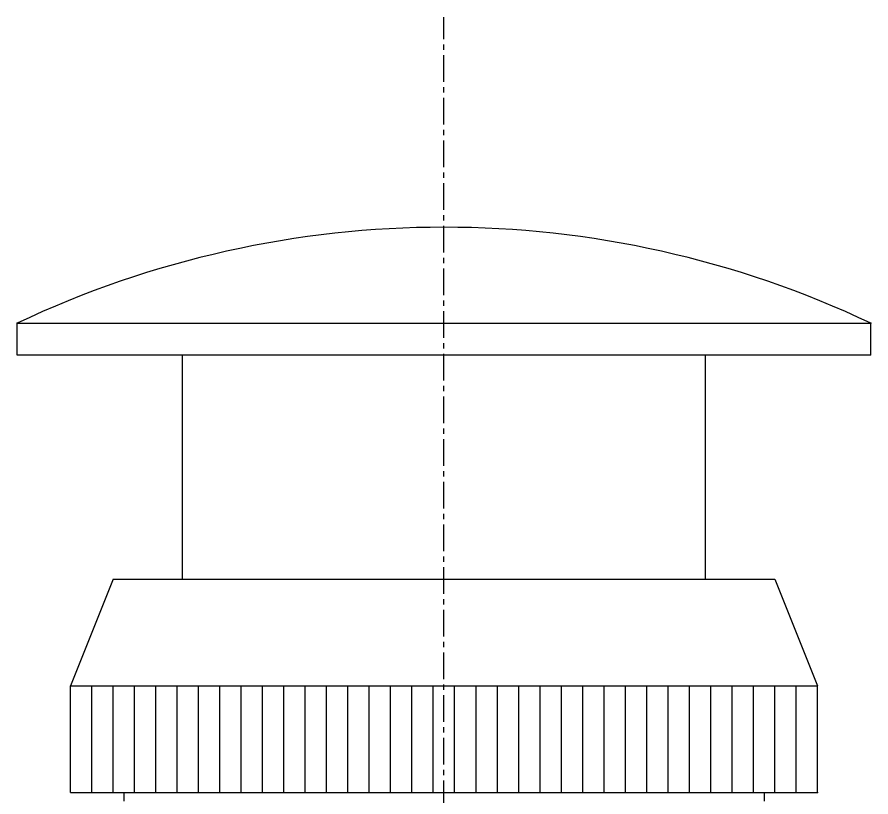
# Model space of a CAD drawing. Extents: x -37 to 246, y -173 to 93.
# Drawn here: x 106.78 to 146.78, y -24.8 to 11.76 of the extents above; entities that cross this region are included whole.
import ezdxf

# ---------------------------------------------------------------- set-up
doc = ezdxf.new("R2010")
doc.units = 0
doc.linetypes.add('CENTER', pattern=[2, 1.25, -0.25, 0.25, -0.25])
doc.layers.get('0').update_dxf_attribs({"linetype": 'CONTINUOUS'})
doc.layers.add('CENTER', color=1, linetype='CENTER')

msp = doc.modelspace()

# ---------------------------------------------------------------- linework, layer by layer
at = {"color": 7, "linetype": 'CONTINUOUS'}
for p, q in [((106.783, -4.095), (106.783, -2.595)), ((106.783, -2.595), (146.783, -2.595)), ((146.783, -4.095), (146.783, -2.595)), ((146.783, -4.095), (106.783, -4.095)), ((114.533, -14.595), (114.533, -4.095)), ((139.033, -14.595), (139.033, -4.095)), ((111.283, -14.595), (109.283, -19.595)), ((111.283, -14.595), (142.283, -14.595)), ((142.283, -14.595), (144.283, -19.595)), ((109.283, -19.595), (144.283, -19.595)), ((109.283, -24.595), (109.283, -19.595)), ((110.283, -24.595), (110.283, -19.595)), ((111.283, -24.595), (111.283, -19.595)), ((112.283, -24.595), (112.283, -19.595)), ((113.283, -24.595), (113.283, -19.595)), ((114.283, -24.595), (114.283, -19.595)), ((115.283, -24.595), (115.283, -19.595)), ((116.283, -24.595), (116.283, -19.595)), ((117.283, -24.595), (117.283, -19.595)), ((118.283, -24.595), (118.283, -19.595)), ((119.283, -24.595), (119.283, -19.595)), ((120.283, -24.595), (120.283, -19.595)), ((121.283, -24.595), (121.283, -19.595)), ((122.283, -24.595), (122.283, -19.595)), ((123.283, -24.595), (123.283, -19.595)), ((124.283, -24.595), (124.283, -19.595)), ((125.283, -24.595), (125.283, -19.595)), ((126.283, -24.595), (126.283, -19.595)), ((127.283, -24.595), (127.283, -19.595)), ((128.283, -24.595), (128.283, -19.595)), ((129.283, -24.595), (129.283, -19.595)), ((130.283, -24.595), (130.283, -19.595)), ((131.283, -24.595), (131.283, -19.595)), ((132.283, -24.595), (132.283, -19.595)), ((133.283, -24.595), (133.283, -19.595)), ((134.283, -24.595), (134.283, -19.595)), ((135.283, -24.595), (135.283, -19.595)), ((136.283, -24.595), (136.283, -19.595)), ((137.283, -24.595), (137.283, -19.595)), ((138.283, -24.595), (138.283, -19.595)), ((139.283, -24.595), (139.283, -19.595)), ((140.283, -24.595), (140.283, -19.595)), ((141.283, -24.595), (141.283, -19.595)), ((142.283, -24.595), (142.283, -19.595)), ((143.283, -24.595), (143.283, -19.595)), ((144.283, -24.595), (144.283, -19.595)), ((109.283, -24.595), (144.283, -24.595)), ((111.783, -24.595), (111.783, -24.995)), ((141.783, -24.595), (141.783, -24.995))]:
    msp.add_line(p, q, dxfattribs=at)
msp.add_arc((126.783, -44.79), 46.694, 64.6392, 115.3608, dxfattribs=at)
for p in [(126.783, 1.905), (106.783, -2.595), (146.783, -2.595), (144.283, -24.595)]:
    msp.add_point(p, dxfattribs=at)
at = {"layer": 'CENTER', "color": 1, "linetype": 'CENTER'}
msp.add_line((126.783, -127.273), (126.783, 11.756), dxfattribs=at)

doc.saveas('drawing.dxf')
